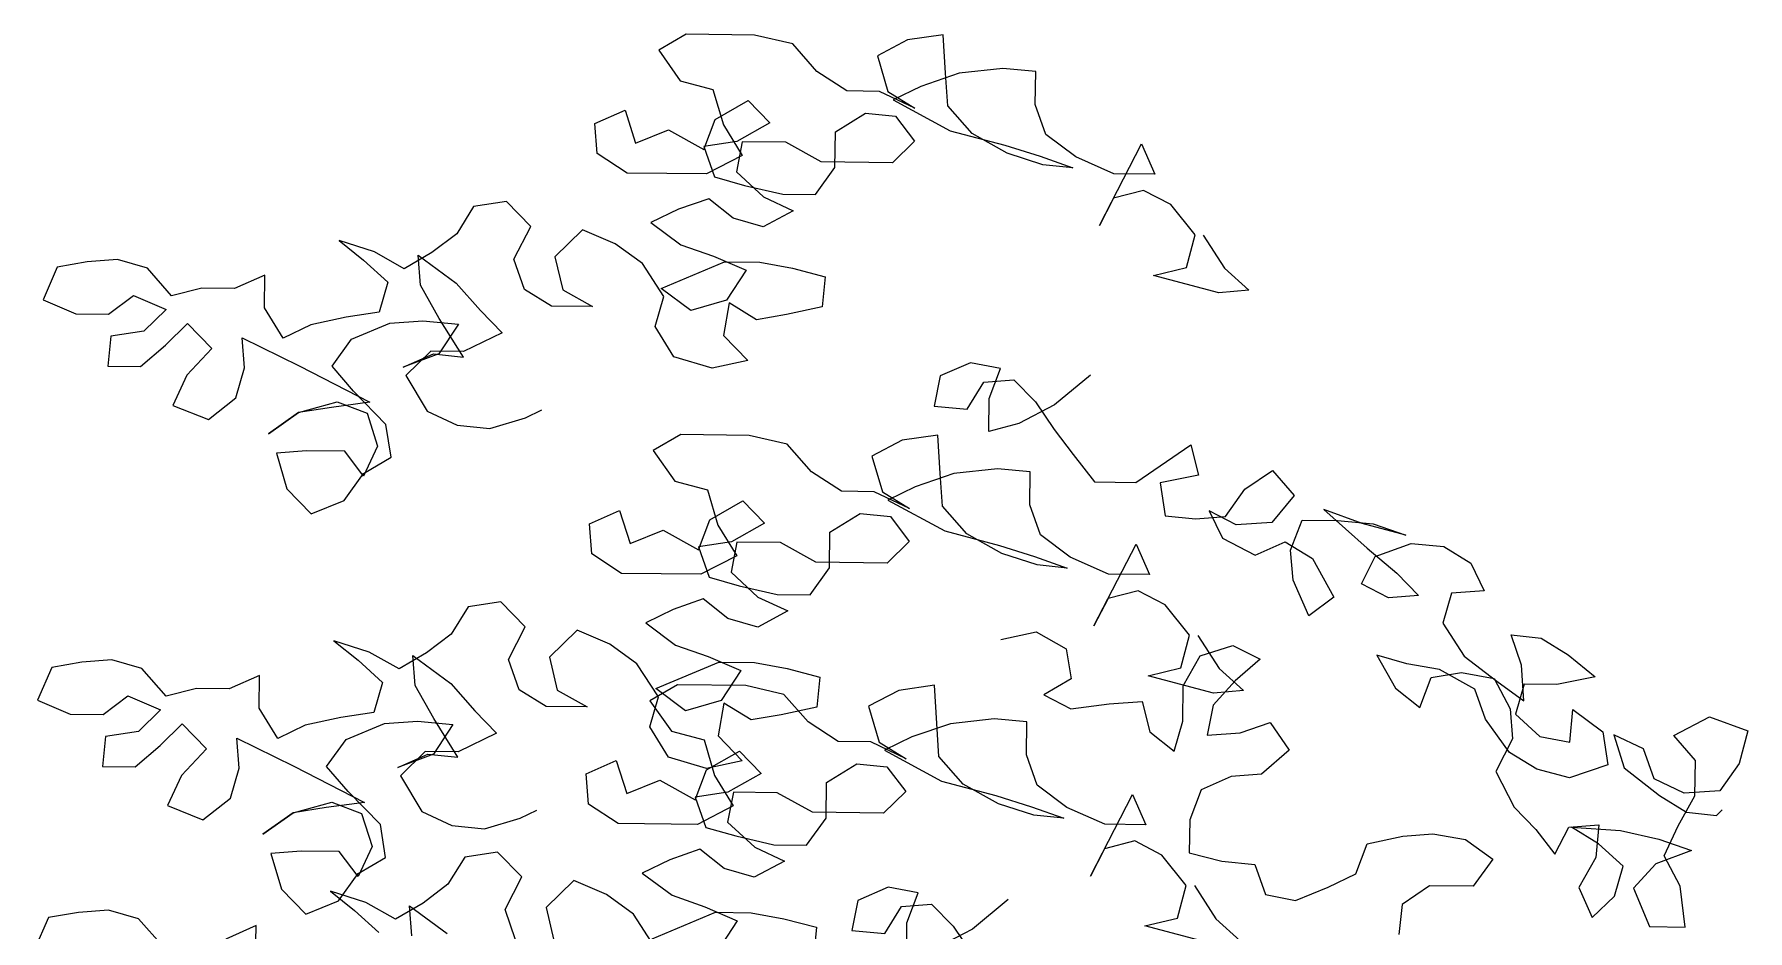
# Model space of a CAD drawing. Header units: millimetres. Extents: x 233857 to 235003, y 252930 to 253232.
# Drawn here: x 234556.12 to 234569.03, y 253174.85 to 253181.6 of the extents above; entities that cross this region are included whole.
import ezdxf

# ---------------------------------------------------------------- set-up
doc = ezdxf.new("R2010")
doc.units = ezdxf.units.MM
doc.layers.add('1DIVERS', color=7, linetype='CONTINUOUS')

msp = doc.modelspace()

# ---------------------------------------------------------------- linework, layer by layer
at = {"layer": '1DIVERS', "color": 104}
for points in [[(234564.925, 253180.09), (234565.087, 253179.841), (234565.27, 253179.674), (234565.044, 253179.656), (234564.551, 253179.786), (234564.799, 253179.845), (234564.864, 253180.091), (234564.681, 253180.32), (234564.477, 253180.426), (234564.249, 253180.367), (234564.144, 253180.162), (234564.46, 253180.776), (234564.561, 253180.548), (234564.252, 253180.552), (234563.965, 253180.679), (234563.74, 253180.847), (234563.661, 253181.074), (234563.664, 253181.321), (234563.417, 253181.345), (234563.087, 253181.308), (234562.798, 253181.209), (234562.59, 253181.108), (234563.02, 253180.876), (234563.431, 253180.768), (234563.697, 253180.683), (234563.943, 253180.597), (234563.717, 253180.62), (234563.45, 253180.706), (234563.185, 253180.854), (234563.002, 253181.062), (234562.984, 253181.309), (234562.967, 253181.598), (234562.699, 253181.56), (234562.471, 253181.439), (234562.55, 253181.171), (234562.754, 253181.045), (234562.488, 253181.171), (234562.241, 253181.175), (234562.016, 253181.322), (234561.834, 253181.53), (234561.546, 253181.595), (234561.031, 253181.602), (234560.824, 253181.481), (234560.986, 253181.252), (234561.232, 253181.187), (234561.311, 253180.919), (234561.452, 253180.69), (234561.183, 253180.55), (234560.586, 253180.557), (234560.361, 253180.704), (234560.343, 253180.931), (234560.571, 253181.031), (234560.65, 253180.783), (234560.899, 253180.883), (234561.165, 253180.735), (234561.25, 253180.961), (234561.499, 253181.102), (234561.661, 253180.935), (234561.413, 253180.794), (234561.165, 253180.756), (234561.244, 253180.528), (234561.47, 253180.463), (234561.758, 253180.398), (234562.005, 253180.395), (234562.152, 253180.599), (234562.155, 253180.867), (234562.383, 253181.008), (234562.609, 253180.985), (234562.751, 253180.797), (234562.584, 253180.635), (234562.049, 253180.642), (234561.783, 253180.789), (234561.454, 253180.793), (234561.41, 253180.567), (234561.613, 253180.379), (234561.838, 253180.273), (234561.61, 253180.153), (234561.385, 253180.217), (234561.201, 253180.364), (234560.974, 253180.284), (234560.766, 253180.184), (234560.991, 253180.016), (234561.237, 253179.931), (234561.483, 253179.825), (234561.336, 253179.6), (234561.067, 253179.521), (234560.843, 253179.689), (234561.319, 253179.889), (234561.586, 253179.885), (234561.833, 253179.841), (234562.079, 253179.776), (234562.056, 253179.55), (234561.787, 253179.492), (234561.56, 253179.453), (234561.356, 253179.579), (234561.312, 253179.333), (234561.495, 253179.145), (234561.226, 253179.087), (234560.939, 253179.173), (234560.798, 253179.401), (234560.862, 253179.627), (234560.701, 253179.876), (234560.497, 253180.023), (234560.251, 253180.129), (234560.042, 253179.925), (234560.101, 253179.678), (234560.326, 253179.551), (234560.017, 253179.555), (234559.813, 253179.681), (234559.733, 253179.909), (234559.86, 253180.154), (234559.677, 253180.342), (234559.429, 253180.304), (234559.303, 253180.1), (234559.116, 253179.958), (234558.908, 253179.837), (234558.684, 253179.963), (234558.417, 253180.049), (234558.6, 253179.902), (234558.784, 253179.735), (234558.719, 253179.51), (234558.471, 253179.472), (234558.203, 253179.413), (234557.996, 253179.313), (234557.854, 253179.541), (234557.857, 253179.788), (234557.63, 253179.688), (234557.383, 253179.691), (234557.155, 253179.632), (234556.973, 253179.841), (234556.747, 253179.905), (234556.52, 253179.888), (234556.293, 253179.849), (234556.187, 253179.603), (234556.433, 253179.497), (234556.68, 253179.494), (234556.867, 253179.636), (234557.113, 253179.53), (234556.946, 253179.367), (234556.698, 253179.329), (234556.675, 253179.103), (234556.922, 253179.1), (234557.109, 253179.262), (234557.276, 253179.425), (234557.459, 253179.237), (234557.271, 253179.034), (234557.165, 253178.808), (234557.432, 253178.702), (234557.64, 253178.864), (234557.705, 253179.09), (234557.687, 253179.317), (234558.117, 253179.105), (234558.649, 253178.831), (234558.36, 253178.793), (234558.112, 253178.755), (234557.884, 253178.593), (234558.112, 253178.755), (234558.402, 253178.834), (234558.627, 253178.749), (234558.706, 253178.501), (234558.6, 253178.275), (234558.459, 253178.463), (234558.17, 253178.466), (234557.944, 253178.448), (234558.023, 253178.18), (234558.206, 253177.992), (234558.454, 253178.092), (234558.601, 253178.296), (234558.808, 253178.417), (234558.77, 253178.665), (234558.526, 253178.915), (234558.364, 253179.102), (234558.51, 253179.306), (234558.8, 253179.426), (234559.048, 253179.444), (234559.315, 253179.42), (234559.168, 253179.195), (234558.899, 253179.095), (234559.127, 253179.196), (234559.353, 253179.172), (234559.171, 253179.463), (234559.03, 253179.712), (234559.013, 253179.938), (234559.298, 253179.729), (234559.481, 253179.521), (234559.644, 253179.354), (234559.354, 253179.213), (234559.107, 253179.216), (234558.919, 253179.033), (234559.08, 253178.764), (234559.305, 253178.658), (234559.552, 253178.634), (234559.821, 253178.713), (234559.945, 253178.773)], [(234564.077, 253179.035), (234563.806, 253178.812), (234563.537, 253178.671), (234563.31, 253178.612), (234563.313, 253178.859), (234563.398, 253179.085), (234563.172, 253179.129), (234562.944, 253179.029), (234562.9, 253178.803), (234563.147, 253178.779), (234563.273, 253178.983), (234563.5, 253179.001), (234563.663, 253178.834), (234563.804, 253178.626), (234563.946, 253178.439), (234564.108, 253178.231), (234564.417, 253178.227), (234564.832, 253178.511), (234564.891, 253178.283), (234564.602, 253178.225), (234564.64, 253177.977), (234564.867, 253177.954), (234565.093, 253177.972), (234565.24, 253178.176), (234565.448, 253178.317), (234565.61, 253178.13), (234565.443, 253177.926), (234565.175, 253177.909), (234564.97, 253178.015), (234565.071, 253177.807), (234565.316, 253177.681), (234565.544, 253177.781), (234565.748, 253177.655), (234565.909, 253177.364), (234565.722, 253177.222), (234565.602, 253177.492), (234565.584, 253177.718), (234565.67, 253177.944), (234565.937, 253177.941), (234566.205, 253177.917), (234566.451, 253177.831), (234566.122, 253177.918), (234565.835, 253178.024), (234566.161, 253177.732), (234566.385, 253177.544), (234566.548, 253177.377), (234566.321, 253177.359), (234566.117, 253177.465), (234566.222, 253177.669), (234566.491, 253177.769), (234566.738, 253177.745), (234566.942, 253177.619), (234567.043, 253177.412), (234566.795, 253177.394), (234566.731, 253177.168), (234566.892, 253176.919), (234567.137, 253176.731), (234567.341, 253176.584), (234567.324, 253176.852), (234567.245, 253177.08), (234567.471, 253177.056), (234567.675, 253176.93), (234567.879, 253176.763), (234567.59, 253176.705), (234567.343, 253176.708), (234567.278, 253176.482), (234567.461, 253176.315), (234567.687, 253176.271), (234567.711, 253176.518), (234567.936, 253176.35), (234567.974, 253176.102), (234567.684, 253176.003), (234567.438, 253176.068), (234567.233, 253176.194), (234567.051, 253176.444), (234566.972, 253176.671), (234566.706, 253176.819), (234566.459, 253176.863), (234566.233, 253176.928), (234566.374, 253176.679), (234566.558, 253176.532), (234566.643, 253176.758), (234566.87, 253176.796), (234567.117, 253176.752), (234567.238, 253176.524), (234567.255, 253176.297), (234567.129, 253176.051), (234567.269, 253175.782), (234567.432, 253175.615), (234567.574, 253175.428), (234567.679, 253175.632), (234567.906, 253175.65), (234567.882, 253175.403), (234567.756, 253175.178), (234567.856, 253174.951), (234568.023, 253175.113), (234568.088, 253175.339), (234567.904, 253175.506), (234567.7, 253175.632), (234568.07, 253175.607), (234568.358, 253175.542), (234568.604, 253175.456), (234568.335, 253175.356), (234568.168, 253175.173), (234568.288, 253174.883), (234568.555, 253174.88), (234568.518, 253175.189), (234568.397, 253175.417), (234568.503, 253175.643), (234568.63, 253175.868), (234568.633, 253176.135), (234568.471, 253176.323), (234568.74, 253176.463), (234569.027, 253176.357), (234568.962, 253176.111), (234568.816, 253175.906), (234568.548, 253175.889), (234568.322, 253175.995), (234568.243, 253176.223), (234568.018, 253176.328), (234568.097, 253176.08), (234568.362, 253175.871), (234568.566, 253175.745), (234568.793, 253175.721), (234568.834, 253175.762)], [(234564.885, 253177.076), (234565.046, 253176.827), (234565.23, 253176.66), (234565.003, 253176.642), (234564.51, 253176.772), (234564.758, 253176.831), (234564.823, 253177.077), (234564.64, 253177.306), (234564.436, 253177.412), (234564.209, 253177.353), (234564.103, 253177.148), (234564.42, 253177.762), (234564.52, 253177.534), (234564.211, 253177.538), (234563.924, 253177.665), (234563.7, 253177.833), (234563.62, 253178.06), (234563.623, 253178.307), (234563.376, 253178.331), (234563.046, 253178.294), (234562.757, 253178.195), (234562.55, 253178.094), (234562.979, 253177.862), (234563.39, 253177.754), (234563.656, 253177.669), (234563.902, 253177.583), (234563.676, 253177.607), (234563.41, 253177.692), (234563.144, 253177.84), (234562.961, 253178.048), (234562.944, 253178.295), (234562.927, 253178.584), (234562.658, 253178.546), (234562.43, 253178.425), (234562.509, 253178.157), (234562.714, 253178.031), (234562.447, 253178.158), (234562.2, 253178.161), (234561.976, 253178.308), (234561.793, 253178.516), (234561.505, 253178.581), (234560.991, 253178.588), (234560.783, 253178.467), (234560.945, 253178.238), (234561.191, 253178.173), (234561.27, 253177.905), (234561.412, 253177.676), (234561.142, 253177.536), (234560.545, 253177.543), (234560.32, 253177.69), (234560.303, 253177.917), (234560.53, 253178.017), (234560.61, 253177.769), (234560.858, 253177.869), (234561.124, 253177.721), (234561.209, 253177.947), (234561.458, 253178.088), (234561.621, 253177.921), (234561.372, 253177.78), (234561.124, 253177.742), (234561.204, 253177.514), (234561.429, 253177.45), (234561.717, 253177.384), (234561.964, 253177.381), (234562.111, 253177.585), (234562.114, 253177.853), (234562.342, 253177.994), (234562.569, 253177.971), (234562.71, 253177.783), (234562.544, 253177.621), (234562.008, 253177.628), (234561.742, 253177.775), (234561.413, 253177.779), (234561.369, 253177.553), (234561.572, 253177.365), (234561.798, 253177.26), (234561.57, 253177.139), (234561.344, 253177.203), (234561.16, 253177.35), (234560.933, 253177.27), (234560.726, 253177.17), (234560.95, 253177.002), (234561.196, 253176.917), (234561.442, 253176.811), (234561.295, 253176.586), (234561.026, 253176.507), (234560.802, 253176.675), (234561.278, 253176.875), (234561.546, 253176.871), (234561.792, 253176.827), (234562.039, 253176.762), (234562.015, 253176.536), (234561.747, 253176.478), (234561.52, 253176.439), (234561.315, 253176.565), (234561.271, 253176.319), (234561.454, 253176.131), (234561.185, 253176.073), (234560.898, 253176.159), (234560.757, 253176.387), (234560.822, 253176.613), (234560.66, 253176.862), (234560.456, 253177.009), (234560.21, 253177.115), (234560.002, 253176.911), (234560.06, 253176.664), (234560.285, 253176.537), (234559.976, 253176.541), (234559.772, 253176.667), (234559.692, 253176.895), (234559.819, 253177.14), (234559.636, 253177.328), (234559.388, 253177.29), (234559.262, 253177.086), (234559.075, 253176.944), (234558.868, 253176.823), (234558.643, 253176.949), (234558.376, 253177.035), (234558.56, 253176.889), (234558.743, 253176.721), (234558.678, 253176.496), (234558.431, 253176.458), (234558.162, 253176.399), (234557.955, 253176.299), (234557.814, 253176.527), (234557.817, 253176.774), (234557.589, 253176.674), (234557.342, 253176.677), (234557.114, 253176.618), (234556.932, 253176.827), (234556.706, 253176.891), (234556.479, 253176.874), (234556.252, 253176.835), (234556.146, 253176.589), (234556.392, 253176.483), (234556.639, 253176.48), (234556.826, 253176.622), (234557.072, 253176.516), (234556.905, 253176.353), (234556.658, 253176.315), (234556.634, 253176.089), (234556.881, 253176.086), (234557.069, 253176.248), (234557.235, 253176.411), (234557.418, 253176.223), (234557.23, 253176.02), (234557.125, 253175.794), (234557.391, 253175.688), (234557.599, 253175.85), (234557.664, 253176.076), (234557.646, 253176.303), (234558.076, 253176.091), (234558.608, 253175.817), (234558.319, 253175.779), (234558.071, 253175.741), (234557.843, 253175.579), (234558.071, 253175.741), (234558.361, 253175.82), (234558.586, 253175.735), (234558.665, 253175.487), (234558.56, 253175.261), (234558.418, 253175.449), (234558.13, 253175.452), (234557.903, 253175.435), (234557.982, 253175.166), (234558.165, 253174.978), (234558.413, 253175.078), (234558.56, 253175.282), (234558.767, 253175.403), (234558.729, 253175.651), (234558.485, 253175.901), (234558.323, 253176.088), (234558.47, 253176.292), (234558.759, 253176.412), (234559.007, 253176.43), (234559.274, 253176.406), (234559.127, 253176.181), (234558.858, 253176.082), (234559.086, 253176.182), (234559.312, 253176.158), (234559.131, 253176.449), (234558.99, 253176.698), (234558.972, 253176.924), (234559.258, 253176.715), (234559.44, 253176.507), (234559.603, 253176.34), (234559.313, 253176.199), (234559.066, 253176.202), (234558.878, 253176.019), (234559.039, 253175.75), (234559.265, 253175.644), (234559.512, 253175.62), (234559.78, 253175.699), (234559.905, 253175.759)], [(234563.4, 253177.044), (234563.668, 253177.102), (234563.893, 253176.976), (234563.931, 253176.749), (234563.724, 253176.628), (234563.929, 253176.523), (234564.217, 253176.56), (234564.465, 253176.578), (234564.524, 253176.35), (234564.707, 253176.204), (234564.772, 253176.429), (234564.775, 253176.697), (234564.902, 253176.922), (234565.15, 253177.001), (234565.354, 253176.896), (234565.167, 253176.733), (234565, 253176.55), (234564.956, 253176.324), (234565.203, 253176.342), (234565.431, 253176.421), (234565.572, 253176.213), (234565.364, 253176.031), (234565.137, 253176.013), (234564.909, 253175.913), (234564.824, 253175.687), (234564.821, 253175.44), (234565.067, 253175.375), (234565.314, 253175.352), (234565.394, 253175.124), (234565.62, 253175.08), (234565.868, 253175.18), (234566.075, 253175.28), (234566.161, 253175.506), (234566.429, 253175.564), (234566.656, 253175.582), (234566.902, 253175.538), (234567.107, 253175.391), (234566.96, 253175.187), (234566.63, 253175.191), (234566.423, 253175.049), (234566.399, 253174.823)], [(234564.977, 253174.759), (234564.485, 253174.888), (234564.732, 253174.947), (234564.797, 253175.193), (234564.615, 253175.422), (234564.41, 253175.528), (234564.183, 253175.469), (234564.077, 253175.264), (234564.394, 253175.878), (234564.494, 253175.65), (234564.185, 253175.654), (234563.899, 253175.781), (234563.674, 253175.949), (234563.595, 253176.177), (234563.598, 253176.424), (234563.351, 253176.447), (234563.021, 253176.41), (234562.731, 253176.311), (234562.524, 253176.211), (234562.954, 253175.979), (234563.364, 253175.871), (234563.631, 253175.785), (234563.877, 253175.699), (234563.651, 253175.723), (234563.384, 253175.809), (234563.118, 253175.956), (234562.935, 253176.164), (234562.918, 253176.412), (234562.901, 253176.7), (234562.633, 253176.662), (234562.405, 253176.542), (234562.484, 253176.273), (234562.688, 253176.147), (234562.422, 253176.274), (234562.175, 253176.277), (234561.95, 253176.424), (234561.767, 253176.632), (234561.48, 253176.698), (234560.965, 253176.704), (234560.758, 253176.583), (234560.92, 253176.355), (234561.166, 253176.29), (234561.245, 253176.021), (234561.386, 253175.793), (234561.117, 253175.652), (234560.519, 253175.659), (234560.295, 253175.806), (234560.277, 253176.033), (234560.505, 253176.133), (234560.584, 253175.885), (234560.832, 253175.985), (234561.098, 253175.837), (234561.184, 253176.063), (234561.433, 253176.204), (234561.595, 253176.037), (234561.346, 253175.896), (234561.099, 253175.858), (234561.178, 253175.63), (234561.404, 253175.566), (234561.691, 253175.5), (234561.938, 253175.497), (234562.085, 253175.701), (234562.089, 253175.969), (234562.317, 253176.11), (234562.543, 253176.087), (234562.685, 253175.9), (234562.518, 253175.737), (234561.983, 253175.744), (234561.717, 253175.891), (234561.387, 253175.896), (234561.343, 253175.67), (234561.547, 253175.482), (234561.772, 253175.376), (234561.544, 253175.255), (234561.318, 253175.32), (234561.135, 253175.466), (234560.907, 253175.387), (234560.7, 253175.286), (234560.925, 253175.119), (234561.171, 253175.033), (234561.416, 253174.927), (234561.269, 253174.703)], [(234559.746, 253174.784), (234559.667, 253175.011), (234559.794, 253175.257), (234559.611, 253175.444), (234559.363, 253175.406), (234559.237, 253175.202), (234559.05, 253175.06), (234558.842, 253174.939), (234558.617, 253175.066), (234558.351, 253175.151), (234558.534, 253175.005), (234558.717, 253174.838)], [(234560.796, 253174.729), (234560.634, 253174.978), (234560.43, 253175.125), (234560.185, 253175.231), (234559.976, 253175.028), (234560.035, 253174.78)], [(234562.69, 253174.664), (234562.693, 253174.911), (234562.778, 253175.137), (234562.552, 253175.181), (234562.325, 253175.081), (234562.28, 253174.855), (234562.527, 253174.831), (234562.653, 253175.035), (234562.88, 253175.053), (234563.043, 253174.886), (234563.184, 253174.678)], [(234564.859, 253175.193), (234565.021, 253174.943), (234565.204, 253174.776)], [(234557.089, 253174.735), (234556.906, 253174.943), (234556.681, 253175.008), (234556.454, 253174.99), (234556.227, 253174.952), (234556.121, 253174.706)], [(234558.964, 253174.814), (234558.946, 253175.041), (234559.232, 253174.831)], [(234563.457, 253175.087), (234563.187, 253174.864), (234562.917, 253174.723)], [(234557.788, 253174.643), (234557.791, 253174.891), (234557.563, 253174.79)], [(234560.776, 253174.791), (234561.252, 253174.991), (234561.52, 253174.988), (234561.767, 253174.943), (234562.013, 253174.878), (234561.99, 253174.652)]]:
    msp.add_lwpolyline(points, dxfattribs=at)

doc.saveas('drawing.dxf')
